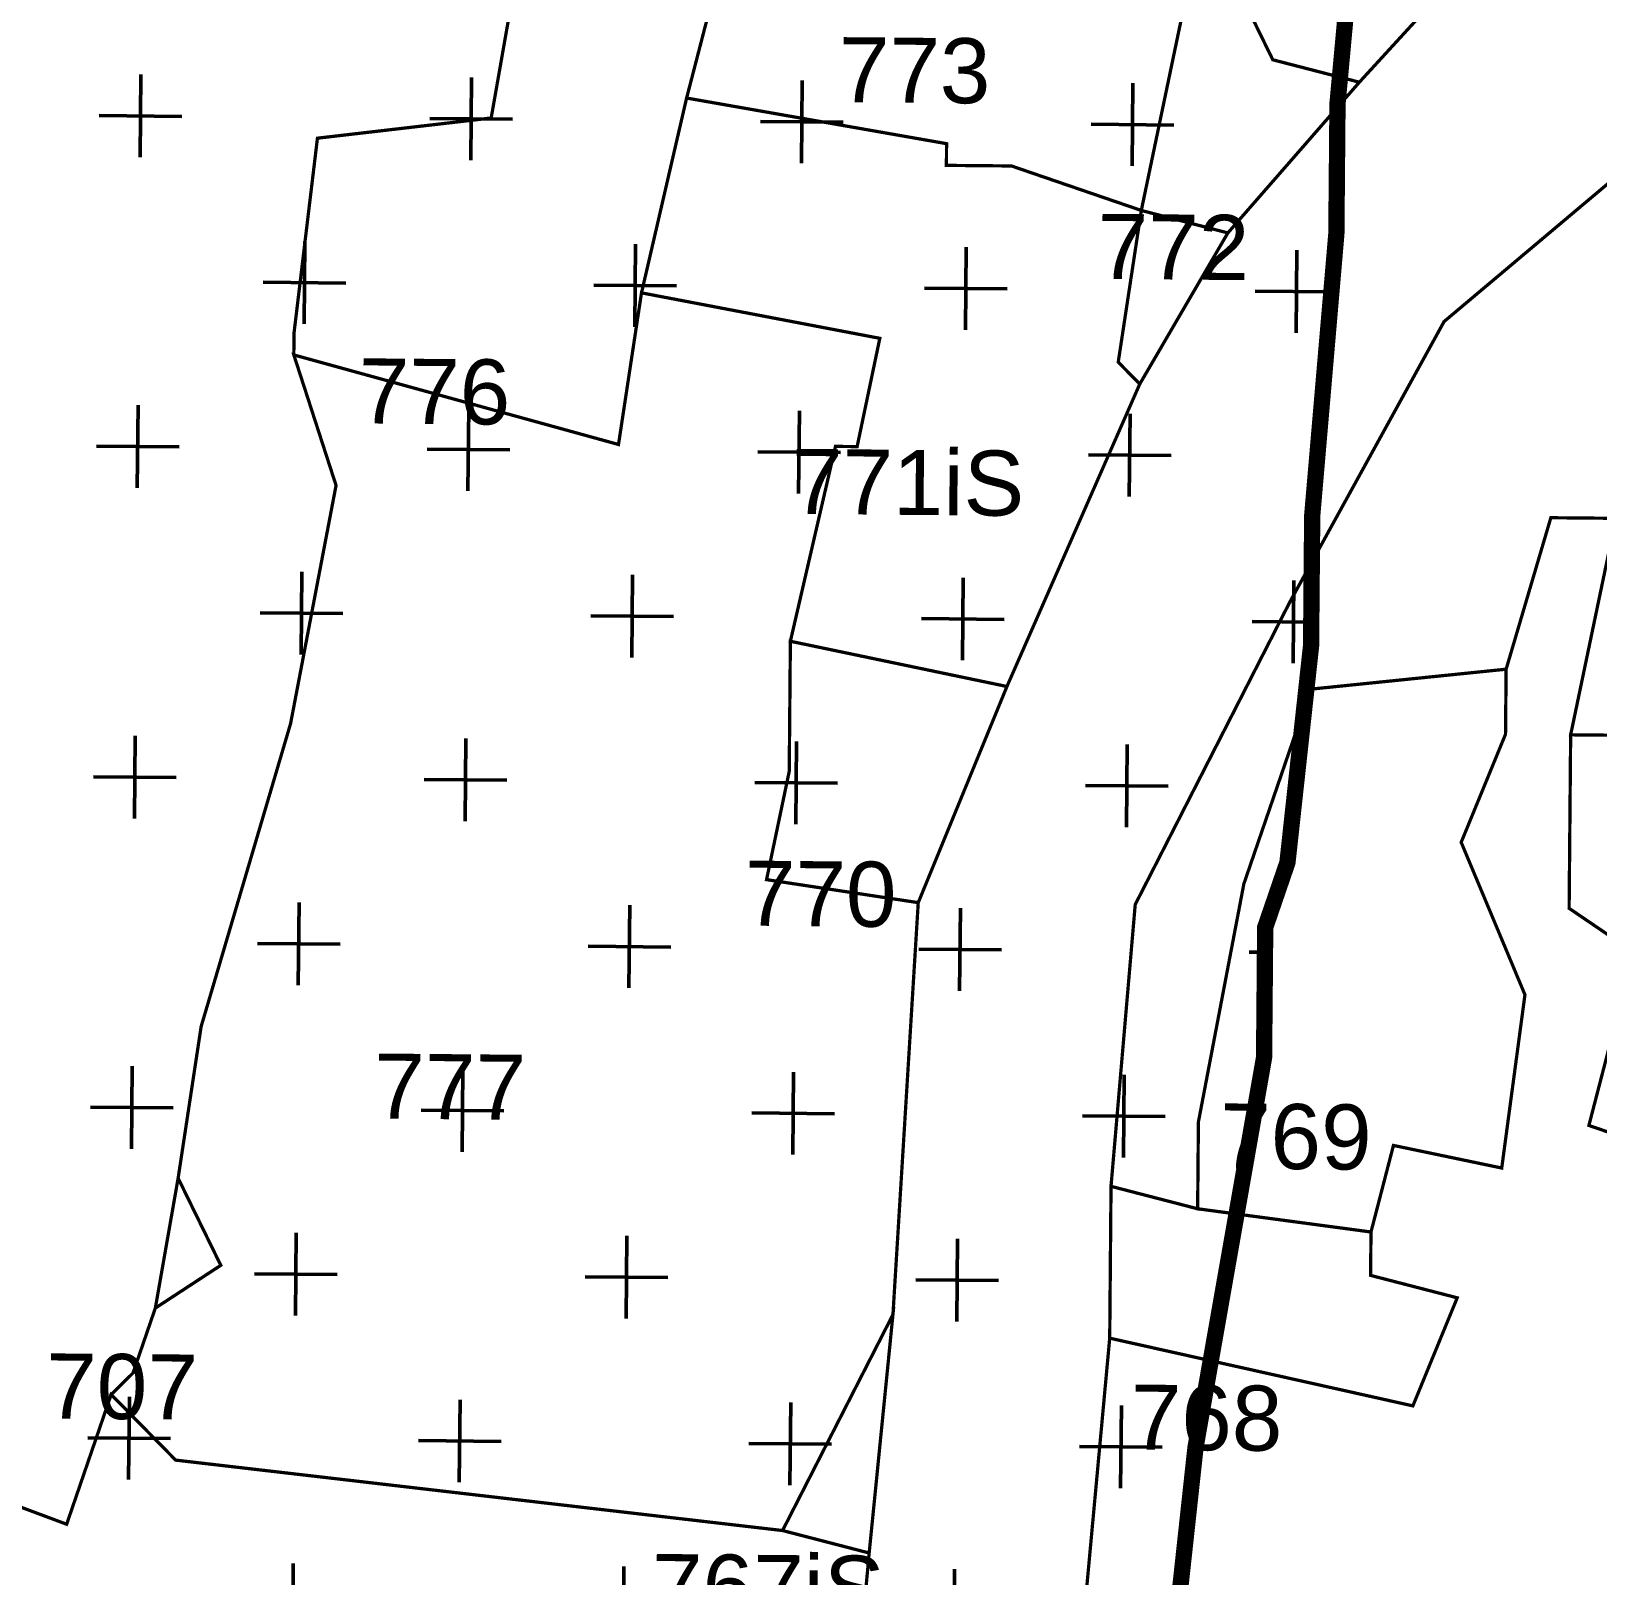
# Model space of a CAD drawing. Header units: metres. Extents: x 266684 to 275933, y 2060666 to 2074564.
# Drawn here: x 275057.3 to 275345.9, y 2071195.1 to 2071479.8 of the extents above; entities that cross this region are included whole.
import ezdxf

# ---------------------------------------------------------------- set-up
doc = ezdxf.new("R2010")
doc.units = ezdxf.units.M
for name, color, linetype in [('500M CRZ LINE', 2, 'Continuous'), ('SURVEY NO.', 7, 'Continuous'), ('SURVEY PLOT BOUNDARY', 35, 'Continuous')]:
    doc.layers.add(name, color=color, linetype=linetype)
doc.styles.add('PDF Arial', font='arial.ttf')

# ---------------------------------------------------------------- blocks, each defined once
blk = doc.blocks.new('ERSUJATA')
at = {"layer": '500M CRZ LINE', "lineweight": 50}
h = blk.add_hatch(dxfattribs=at)
h.set_pattern_fill('CROSS', color=256, scale=4.797511, angle=-0.5013)
h.set_pattern_definition([(359.4987, (256416.294, 2060020.13), (30.729564, 30.19649), [15.2321, -45.69629]), (89.4987, (256423.843, 2060012.447), (-30.19649, 30.729564), [15.2321, -45.69629])])
h.paths.add_polyline_path([(275315.1, 2072505.88), (275315.17, 2072513.88), (275311.21, 2072517.91), (275311.31, 2072529.9), (275303.66, 2072569.95), (275303.73, 2072577.95), (275299.81, 2072585.98), (275296.26, 2072637.99), (275292.48, 2072662.02), (275288.62, 2072678.04), (275285.01, 2072722.06), (275281.11, 2072734.09), (275281.57, 2072786.06), (275277.78, 2072810.09), (275277.89, 2072822.08), (275278.2, 2072858.06), (275278.41, 2072882.05), (275278.45, 2072886.05), (275278.59, 2072902.04), (275274.97, 2072946.06), (275271.08, 2072958.09), (275267.22, 2072974.11), (275259.54, 2073010.17), (275259.65, 2073022.16), (275255.69, 2073026.19), (275255.76, 2073034.19), (275247.87, 2073046.25), (275236.15, 2073078.34), (275228.37, 2073102.4), (275224.44, 2073110.43), (275220.51, 2073118.46), (275212.83, 2073154.52), (275212.9, 2073162.51), (275212.94, 2073166.51), (275213.01, 2073174.51), (275213.15, 2073190.5), (275213.46, 2073226.48), (275213.57, 2073238.48), (275213.6, 2073242.48), (275213.67, 2073250.47), (275209.71, 2073254.51), (275209.81, 2073266.5), (275206.13, 2073302.52), (275206.17, 2073306.52), (275202.31, 2073322.54), (275198.52, 2073346.57), (275190.53, 2073346.64), (275182.5, 2073342.71), (275170.5, 2073342.81), (275166.51, 2073342.85), (275158.51, 2073342.92), (275110.54, 2073343.34), (275106.55, 2073343.37), (275082.6, 2073347.58), (275034.66, 2073352), (275022.7, 2073356.1), (275018.71, 2073356.14), (275010.75, 2073360.2), (274970.84, 2073368.55), (274958.85, 2073368.66), (274934.93, 2073376.86), (274899.03, 2073385.17), (274883.07, 2073389.31), (274886.96, 2073377.28), (274886.79, 2073357.29), (274890.72, 2073349.26), (274894.64, 2073341.23), (274898.54, 2073329.2), (274898.43, 2073317.21), (274902.36, 2073309.17), (274902.22, 2073293.18), (274906.11, 2073281.15), (274906.08, 2073277.15), (274909.97, 2073265.12), (274913.79, 2073245.1), (274913.72, 2073237.1), (274913.62, 2073225.11), (274913.58, 2073221.11), (274913.48, 2073209.12), (274913.37, 2073197.12), (274917.09, 2073165.1), (274917.05, 2073161.1), (274917.02, 2073157.11), (274912.53, 2073101.17), (274912.5, 2073097.17), (274912.15, 2073057.19), (274916.08, 2073049.16), (274920, 2073041.13), (274927.93, 2073033.06), (274927.89, 2073029.06), (274939.68, 2073004.97), (274943.6, 2072996.94), (274947.53, 2072988.91), (274951.49, 2072984.87), (274955.39, 2072972.84), (274963.28, 2072960.78), (274967.17, 2072948.75), (274971.1, 2072940.72), (274971.03, 2072932.72), (274974.92, 2072920.69), (274978.81, 2072908.66), (274978.67, 2072892.67), (274978.57, 2072880.68), (274978.46, 2072868.68), (274978.39, 2072860.69), (274981.97, 2072812.67), (274981.41, 2072748.7), (274984.95, 2072696.69), (274992.49, 2072644.65), (274999.96, 2072584.61), (275003.92, 2072580.57), (275003.78, 2072564.58), (275007.47, 2072528.56), (275011.25, 2072504.54), (275011.18, 2072496.54), (275015.08, 2072484.51), (275019, 2072476.48), (275018.93, 2072468.49), (275018.9, 2072464.49), (275018.79, 2072452.49), (275018.69, 2072440.5), (275018.59, 2072428.51), (275018.48, 2072416.51), (275018.41, 2072408.52), (275022.2, 2072384.49), (275021.99, 2072360.5), (275025.88, 2072348.47), (275029.77, 2072336.44), (275033.67, 2072324.42), (275033.53, 2072308.42), (275033.42, 2072296.43), (275033.39, 2072292.43), (275033.28, 2072280.44), (275037.03, 2072252.41), (275036.89, 2072236.42), (275036.86, 2072232.42), (275036.51, 2072192.44), (275036.47, 2072188.44), (275031.88, 2072120.51), (275031.6, 2072088.53), (275031.57, 2072084.53), (275031.04, 2072024.56), (275030.83, 2072000.57), (275030.8, 2071996.57), (275030.73, 2071988.57), (275026.62, 2071976.62), (275026.48, 2071960.62), (275022.38, 2071948.66), (275022.35, 2071944.67), (275022.1, 2071916.68), (275022.07, 2071912.68), (275021.96, 2071900.69), (275021.54, 2071852.71), (275021.51, 2071848.71), (275016.99, 2071788.77), (275016.95, 2071784.78), (275016.92, 2071780.78), (275012.32, 2071712.84), (275007.59, 2071628.92), (275007.52, 2071620.92), (275007.14, 2071576.94), (275002.58, 2071513.01), (275002.09, 2071457.04), (275002.05, 2071453.04), (274997.99, 2071445.08), (274993.4, 2071377.14), (274993.33, 2071369.15), (274984.91, 2071321.24), (274972.18, 2071237.39), (274972.11, 2071229.39), (274958.87, 2071146.06), (274963.35, 2071141.5), (274967.35, 2071141.47), (274971.34, 2071141.43), (275007.29, 2071137.12), (275011.28, 2071137.08), (275015.28, 2071137.05), (275019.28, 2071137.01), (275023.28, 2071136.98), (275027.27, 2071136.94), (275031.27, 2071136.91), (275035.27, 2071136.87), (275039.27, 2071136.84), (275043.26, 2071136.8), (275043.23, 2071132.8), (275047.23, 2071132.77), (275083.17, 2071128.46), (275087.17, 2071128.42), (275091.16, 2071128.39), (275095.16, 2071128.35), (275099.16, 2071128.32), (275103.16, 2071128.28), (275107.15, 2071128.25), (275107.12, 2071124.25), (275111.12, 2071124.21), (275115.08, 2071120.18), (275119.08, 2071120.15), (275155.02, 2071115.83), (275159.02, 2071115.8), (275163.01, 2071115.76), (275167.01, 2071115.73), (275171.01, 2071115.69), (275175.01, 2071115.66), (275174.97, 2071111.66), (275178.97, 2071111.62), (275182.96, 2071111.59), (275186.96, 2071111.56), (275190.96, 2071111.52), (275190.92, 2071107.52), (275194.92, 2071107.49), (275204.35, 2071105.93), (275209.22, 2071100.2), (275212.59, 2071089.32), (275210.63, 2071075.36), (275214.63, 2071075.33), (275218.63, 2071075.29), (275226.62, 2071075.22), (275230.62, 2071075.19), (275234.62, 2071075.15), (275246.22, 2071073.99), (275250.71, 2071087.01), (275250.78, 2071095), (275259.2, 2071142.91), (275263.4, 2071166.86), (275267.51, 2071178.82), (275271.85, 2071218.77), (275276.06, 2071242.72), (275284.48, 2071290.63), (275284.69, 2071314.62), (275288.79, 2071326.58), (275293.14, 2071366.52), (275293.35, 2071390.51), (275297.8, 2071442.45), (275298.01, 2071466.44), (275302.42, 2071514.38), (275302.67, 2071542.37), (275307.09, 2071590.31), (275307.16, 2071598.31), (275307.19, 2071602.31), (275307.3, 2071614.3), (275307.37, 2071622.3), (275307.75, 2071666.28), (275307.96, 2071690.27), (275311.99, 2071694.23), (275312.1, 2071706.22), (275316.48, 2071750.17), (275316.62, 2071766.16), (275316.66, 2071770.16), (275321.04, 2071814.1), (275321.21, 2071834.09), (275321.25, 2071838.09), (275321.28, 2071842.09), (275321.71, 2071891.4), (275321.88, 2071910.06), (275321.91, 2071914.06), (275322.02, 2071926.05), (275322.05, 2071930.05), (275326.44, 2071973.99), (275326.47, 2071977.99), (275326.57, 2071989.98), (275330.99, 2072037.93), (275331.24, 2072065.91), (275331.31, 2072073.91), (275331.66, 2072113.89), (275331.87, 2072137.88), (275332.04, 2072157.87), (275332.53, 2072213.84), (275332.99, 2072265.82), (275333.02, 2072269.82), (275333.06, 2072273.81), (275333.2, 2072289.81), (275333.27, 2072297.8), (275329.62, 2072337.82), (275329.86, 2072365.81), (275318.29, 2072413.89), (275318.43, 2072429.88), (275318.47, 2072433.88), (275318.5, 2072437.88), (275318.54, 2072441.88), (275318.64, 2072453.87)])
at = {"layer": '500M CRZ LINE', "lineweight": 5, "const_width": 3}
blk.add_lwpolyline([(275302.42, 2071514.38), (275298.01, 2071466.44), (275297.8, 2071442.45), (275293.35, 2071390.51), (275293.14, 2071366.52), (275288.79, 2071326.58), (275284.69, 2071314.62), (275284.48, 2071290.63), (275276.06, 2071242.72), (275271.85, 2071218.77), (275267.51, 2071178.82), (275263.4, 2071166.86), (275259.2, 2071142.91), (275250.78, 2071095), (275250.71, 2071087.01), (275246.22, 2071073.99)], dxfattribs=at)
at = {"layer": 'SURVEY PLOT BOUNDARY', "lineweight": 18, "const_width": 0.6}
for points in [[(275374.03, 2071473.77), (275317.65, 2071426.29), (275289.21, 2071374.56), (275272.94, 2071342.71), (275260.74, 2071318.83), (275256.28, 2071266.89), (275256.04, 2071238.9), (275251.62, 2071190.96), (275246.82, 2071099.04), (275246.78, 2071095.04), (275202.85, 2071099.42), (275202.88, 2071103.42), (275211.72, 2071199.3), (275216.1, 2071243.25), (275220.76, 2071319.18), (275237.1, 2071359.02), (275261.58, 2071414.78), (275277.81, 2071442.63), (275302.04, 2071470.41), (275338.37, 2071510.07), (275346.47, 2071522)], [(275146.28, 2071487.76), (275142.07, 2071463.81), (275110.06, 2071460.09), (275105.74, 2071424.14), (275105.71, 2071420.14), (275113.49, 2071396.09), (275105.11, 2071352.18), (275088.63, 2071296.34), (275084.39, 2071268.39), (275080.19, 2071244.44), (275076.08, 2071232.48), (275072.05, 2071228.51), (275063.85, 2071204.6), (275020.01, 2071220.97)], [(275251.62, 2071190.96), (275256.04, 2071238.9), (275311.9, 2071226.42), (275320.07, 2071246.34), (275304.11, 2071250.47), (275304.18, 2071258.47), (275308.32, 2071274.43), (275328.27, 2071270.26), (275332.55, 2071302.2), (275320.8, 2071330.3), (275328.97, 2071350.22), (275329.08, 2071362.21), (275337.32, 2071390.13), (275349.31, 2071390.02), (275340.97, 2071350.11), (275340.69, 2071318.13), (275352.61, 2071310.03), (275344.33, 2071278.11), (275356.29, 2071274.01)]]:
    blk.add_lwpolyline(points, dxfattribs=at)
for points in [[(275338.37, 2071510.07), (275302.04, 2071470.41), (275286.09, 2071474.54), (275282.16, 2071482.57), (275270.2, 2071486.68), (275261.86, 2071446.77), (275237.94, 2071454.97), (275225.95, 2071455.08), (275225.98, 2071459.08), (275178.08, 2071467.49), (275182.22, 2071483.45), (275186.46, 2071511.4), (275186.5, 2071515.4), (275194.84, 2071555.31), (275282.51, 2071522.56), (275286.47, 2071518.52), (275298.39, 2071510.42), (275310.35, 2071506.32), (275314.42, 2071514.28)], [(275182.22, 2071483.45), (275178.08, 2071467.49), (275169.77, 2071431.58), (275165.53, 2071403.63), (275105.71, 2071420.14), (275105.74, 2071424.14), (275110.06, 2071460.09), (275142.07, 2071463.81), (275146.28, 2071487.76)], [(275302.04, 2071470.41), (275277.81, 2071442.63), (275261.86, 2071446.77), (275270.2, 2071486.68), (275282.16, 2071482.57), (275286.09, 2071474.54)], [(275349.31, 2071390.02), (275337.32, 2071390.13), (275329.08, 2071362.21), (275293.07, 2071358.53), (275280.76, 2071322.65), (275272.38, 2071278.74), (275272.24, 2071262.75), (275256.28, 2071266.89), (275260.74, 2071318.83), (275272.94, 2071342.71), (275289.21, 2071374.56), (275317.65, 2071426.29), (275374.03, 2071473.77), (275369.75, 2071441.82), (275353.73, 2071437.97)], [(275261.86, 2071446.77), (275257.61, 2071418.81), (275261.58, 2071414.78), (275237.1, 2071359.02), (275197.2, 2071367.36), (275205.51, 2071403.28), (275209.5, 2071403.24), (275213.68, 2071423.2), (275169.77, 2071431.58), (275178.08, 2071467.49), (275225.98, 2071459.08), (275225.95, 2071455.08), (275237.94, 2071454.97)], [(275277.81, 2071442.63), (275261.58, 2071414.78), (275257.61, 2071418.81), (275261.86, 2071446.77)], [(275197.2, 2071367.36), (275196.99, 2071343.38), (275192.81, 2071323.42), (275220.76, 2071319.18), (275216.1, 2071243.25), (275195.76, 2071203.44), (275083.94, 2071216.42), (275072.05, 2071228.51), (275076.08, 2071232.48), (275080.19, 2071244.44), (275092.25, 2071252.33), (275084.39, 2071268.39), (275088.63, 2071296.34), (275105.11, 2071352.18), (275113.49, 2071396.09), (275105.71, 2071420.14), (275165.53, 2071403.63), (275169.77, 2071431.58), (275213.68, 2071423.2), (275209.5, 2071403.24), (275205.51, 2071403.28)], [(275433.54, 2071421.27), (275429.5, 2071417.31), (275420.91, 2071349.41), (275340.97, 2071350.11), (275349.31, 2071390.02), (275353.31, 2071389.99), (275361.55, 2071417.91), (275377.5, 2071413.77), (275389.6, 2071425.66)], [(275237.1, 2071359.02), (275220.76, 2071319.18), (275192.81, 2071323.42), (275196.99, 2071343.38), (275197.2, 2071367.36)], [(275304.18, 2071258.47), (275272.24, 2071262.75), (275272.38, 2071278.74), (275280.76, 2071322.65), (275293.07, 2071358.53), (275329.08, 2071362.21), (275328.97, 2071350.22), (275320.8, 2071330.3), (275332.55, 2071302.2), (275328.27, 2071270.26), (275308.32, 2071274.43)], [(275420.91, 2071349.41), (275416.74, 2071329.46), (275404.75, 2071329.56), (275388.62, 2071313.71), (275388.24, 2071269.73), (275384.27, 2071273.76), (275380.28, 2071273.8), (275376.24, 2071269.84), (275360.25, 2071269.98), (275356.29, 2071274.01), (275344.33, 2071278.11), (275352.61, 2071310.03), (275340.69, 2071318.13), (275340.97, 2071350.11)], [(275080.19, 2071244.44), (275084.39, 2071268.39), (275092.25, 2071252.33)], [(275272.24, 2071262.75), (275304.18, 2071258.47), (275304.11, 2071250.47), (275320.07, 2071246.34), (275311.9, 2071226.42), (275256.04, 2071238.9), (275256.28, 2071266.89)], [(275211.72, 2071199.3), (275195.76, 2071203.44), (275216.1, 2071243.25)], [(275195.76, 2071203.44), (275211.72, 2071199.3), (275202.88, 2071103.42), (275202.85, 2071099.42), (275150.95, 2071107.87), (275142.96, 2071107.94), (274887.36, 2071138.17), (274891.85, 2071194.11), (274939.78, 2071189.69), (274964.01, 2071217.46), (275020.01, 2071220.97), (275063.85, 2071204.6), (275072.05, 2071228.51), (275083.94, 2071216.42)]]:
    blk.add_lwpolyline(points, close=True, dxfattribs=at)
at = {"layer": 'SURVEY NO.', "char_height": 11.994, "attachment_point": 7, "rotation": 359.4987, "style": 'PDF Arial'}
for s, insert in [('773', (275206.06, 2071466.56)), ('772', (275253.75, 2071434.16)), ('776', (275117.59, 2071407.36)), ('771iS', (275197.4, 2071390.67)), ('770', (275188.74, 2071314.77)), ('777', (275120.47, 2071279.38)), ('769', (275276.3, 2071270.02)), ('707', (275060.02, 2071223.94)), ('768', (275259.86, 2071218.19)), ('767iS', (275171.63, 2071186.97))]:
    blk.add_mtext(s, dxfattribs=dict(at, insert=insert))

msp = doc.modelspace()

# ---------------------------------------------------------------- block references
msp.add_blockref('ERSUJATA', (0, 0))

doc.saveas('drawing.dxf')
